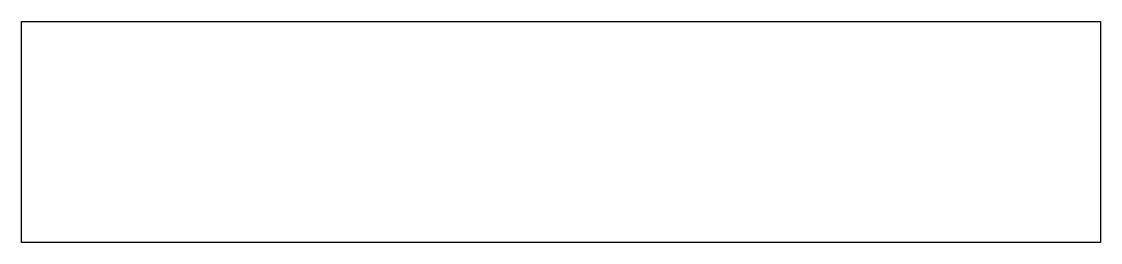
# Model space of a CAD drawing. Header units: inches. Extents: x 0 to 29.3, y 0 to 6.
import ezdxf

# ---------------------------------------------------------------- set-up
doc = ezdxf.new("R2010")
doc.units = ezdxf.units.IN
doc.header["$MEASUREMENT"] = 0
doc.layers.add('CUT', color=7, linetype='Continuous')

msp = doc.modelspace()

# ---------------------------------------------------------------- linework, layer by layer
at = {"layer": 'CUT'}
for p, q in [((0, 6), (29.276, 6)), ((0, 0), (0, 6)), ((29.276, 6), (29.276, 0)), ((29.276, 0), (0, 0))]:
    msp.add_line(p, q, dxfattribs=at)

doc.saveas('drawing.dxf')
